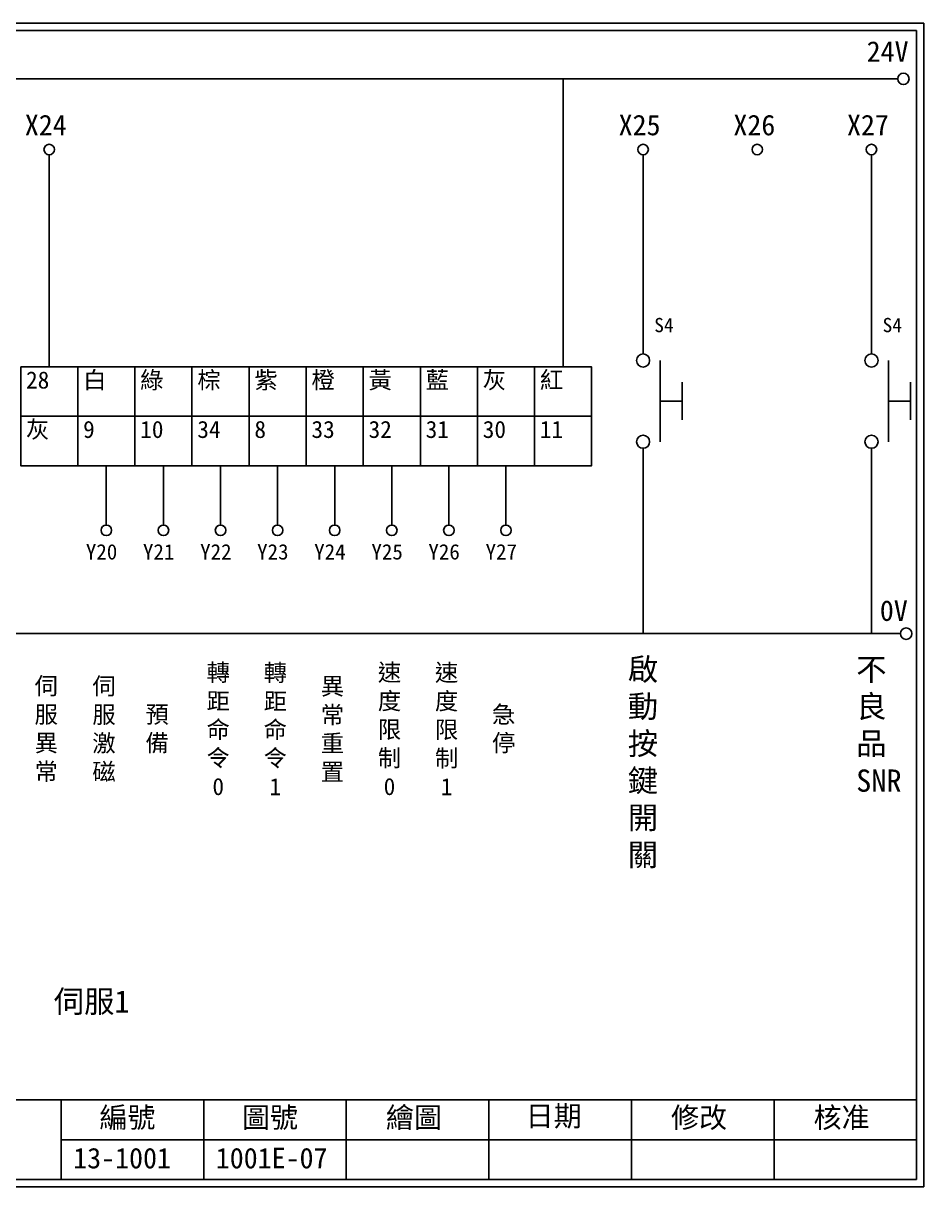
# Model space of a CAD drawing. Extents: x 627 to 914, y 3 to 207.
# Drawn here: x 756.3 to 914.2, y 3 to 207 of the extents above; entities that cross this region are included whole.
import ezdxf

# ---------------------------------------------------------------- set-up
doc = ezdxf.new("R2010")
doc.units = 0
doc.layers.get('0').update_dxf_attribs({"linetype": 'CONTINUOUS'})
doc.layers.add('圖框層', color=7, linetype='CONTINUOUS')
doc.layers.add('標尺寸層', color=3, linetype='CONTINUOUS')
doc.styles.add('CNS', font='romanc.shx', dxfattribs={"bigfont": 'chineset.shx'})
doc.styles.add('STSL', font='kaiu.ttf')

msp = doc.modelspace()

# ---------------------------------------------------------------- linework, layer by layer
for p, q in [((760.86, 146.73), (760.86, 183.91)), ((871.86, 140.73), (871.86, 144.04)), ((911.9, 140.73), (911.9, 144.04)), ((871.86, 140.73), (871.86, 137.42)), ((911.9, 140.73), (911.9, 137.42)), ((770.87, 129.4), (770.87, 119)), ((780.88, 129.4), (780.88, 119)), ((790.89, 129.4), (790.89, 119)), ((800.9, 129.4), (800.9, 119)), ((810.91, 129.4), (810.91, 119)), ((820.92, 129.4), (820.92, 119)), ((830.93, 129.4), (830.93, 119)), ((840.94, 129.4), (840.94, 119))]:
    msp.add_line(p, q)
for points in [[(755.86, 146.73), (765.87, 146.73), (765.87, 138.07), (755.86, 138.07)], [(765.87, 146.73), (775.88, 146.73), (775.88, 138.07), (765.87, 138.07)], [(775.88, 146.73), (785.89, 146.73), (785.89, 138.07), (775.88, 138.07)], [(785.89, 146.73), (795.9, 146.73), (795.9, 138.07), (785.89, 138.07)], [(795.9, 146.73), (805.91, 146.73), (805.91, 138.07), (795.9, 138.07)], [(805.91, 146.73), (815.92, 146.73), (815.92, 138.07), (805.91, 138.07)], [(815.92, 146.73), (825.93, 146.73), (825.93, 138.07), (815.92, 138.07)], [(825.93, 146.73), (835.94, 146.73), (835.94, 138.07), (825.93, 138.07)], [(835.94, 146.73), (845.95, 146.73), (845.95, 138.07), (835.94, 138.07)], [(845.95, 146.73), (855.96, 146.73), (855.96, 138.07), (845.95, 138.07)], [(755.86, 138.07), (765.87, 138.07), (765.87, 129.4), (755.86, 129.4)], [(765.87, 138.07), (775.88, 138.07), (775.88, 129.4), (765.87, 129.4)], [(775.88, 138.07), (785.89, 138.07), (785.89, 129.4), (775.88, 129.4)], [(785.89, 138.07), (795.9, 138.07), (795.9, 129.4), (785.89, 129.4)], [(795.9, 138.07), (805.91, 138.07), (805.91, 129.4), (795.9, 129.4)], [(805.91, 138.07), (815.92, 138.07), (815.92, 129.4), (805.91, 129.4)], [(815.92, 138.07), (825.93, 138.07), (825.93, 129.4), (815.92, 129.4)], [(825.93, 138.07), (835.94, 138.07), (835.94, 129.4), (825.93, 129.4)], [(835.94, 138.07), (845.95, 138.07), (845.95, 129.4), (835.94, 129.4)], [(845.95, 138.07), (855.96, 138.07), (855.96, 129.4), (845.95, 129.4)]]:
    msp.add_lwpolyline(points, close=True)
for centre in [(910.63, 197.22), (911.12, 99.96)]:
    msp.add_circle(centre, 1)
at = {"layer": '圖框層', "color": 7}
for p, q in [((914.2, 206.97), (627.2, 206.97)), ((914.2, 3), (914.2, 206.97)), ((912.95, 205.72), (628.45, 205.72)), ((912.95, 4.25), (912.95, 205.72)), ((628.45, 18.25), (912.95, 18.25)), ((762.95, 4.25), (762.95, 18.25)), ((787.95, 4.25), (787.95, 18.25)), ((812.95, 4.25), (812.95, 18.25)), ((837.95, 4.25), (837.95, 18.25)), ((862.95, 4.25), (862.95, 18.25)), ((887.95, 4.25), (887.95, 18.25)), ((762.95, 11.25), (912.95, 11.25)), ((628.45, 4.25), (912.95, 4.25)), ((627.2, 3), (914.2, 3))]:
    msp.add_line(p, q, dxfattribs=at)
at = {"layer": '標尺寸層', "color": 7}
for p, q in [((632.04, 197.22), (909.63, 197.22)), ((864.99, 183.91), (864.99, 148.99)), ((905.03, 183.91), (905.03, 148.99)), ((867.99, 147.84), (867.99, 133.61)), ((908.03, 147.84), (908.03, 133.61)), ((871.86, 140.73), (867.99, 140.73)), ((911.9, 140.73), (908.03, 140.73)), ((864.99, 132.46), (864.99, 99.96)), ((905.03, 132.46), (905.03, 99.96)), ((632.25, 99.96), (910.12, 99.96))]:
    msp.add_line(p, q, dxfattribs=at)
at = {"layer": '標尺寸層'}
msp.add_line((850.95, 146.73), (850.95, 197.22), dxfattribs=at)
at = {"layer": '標尺寸層', "color": 7}
for centre, radius in [((760.86, 184.83), 0.92), ((864.99, 184.83), 0.92), ((885.01, 184.83), 0.92), ((905.03, 184.83), 0.92), ((864.99, 147.84), 1.15), ((905.03, 147.84), 1.15), ((864.99, 133.61), 1.15), ((905.03, 133.61), 1.15), ((770.87, 118.08), 0.92), ((780.88, 118.08), 0.92), ((790.89, 118.08), 0.92), ((800.9, 118.08), 0.92), ((810.91, 118.08), 0.92), ((820.92, 118.08), 0.92), ((830.93, 118.08), 0.92), ((840.94, 118.08), 0.92)]:
    msp.add_circle(centre, radius, dxfattribs=at)

# ---------------------------------------------------------------- texts
at = {"char_height": 3, "width": 8.2913, "attachment_point": 1}
for s, insert in [('28', (756.79, 145.93)), ('{\\fPMingLiU|b0|i0|c136|p18;白}', (766.8, 145.93)), ('{\\fPMingLiU|b0|i0|c136|p18;綠}', (776.81, 145.93)), ('{\\fPMingLiU|b0|i0|c136|p18;棕}', (786.82, 145.93)), ('{\\fPMingLiU|b0|i0|c136|p18;紫}', (796.83, 145.93)), ('{\\fPMingLiU|b0|i0|c136|p18;橙}', (806.84, 145.93)), ('{\\fPMingLiU|b0|i0|c136|p18;黃}', (816.85, 145.93)), ('{\\fPMingLiU|b0|i0|c136|p18;藍}', (826.86, 145.93)), ('{\\fPMingLiU|b0|i0|c136|p18;灰}', (836.87, 145.93)), ('{\\fPMingLiU|b0|i0|c136|p18;紅}', (846.88, 145.93)), ('{\\fPMingLiU|b0|i0|c136|p18;灰}', (756.79, 137.27)), ('9', (766.8, 137.27)), ('10', (776.81, 137.27)), ('34', (786.82, 137.27)), ('8', (796.83, 137.27)), ('33', (806.84, 137.27)), ('32', (816.85, 137.27)), ('31', (826.86, 137.27)), ('30', (836.87, 137.27)), ('11', (846.88, 137.27))]:
    msp.add_mtext(s, dxfattribs=dict(at, insert=insert))
at = {"layer": '圖框層', "color": 4, "style": 'STSL'}
for s, height, p in [('24V', 3.6, (904.19, 200.22)), ('X24', 3.6, (756.58, 187.33)), ('X25', 3.6, (860.7, 187.33)), ('X26', 3.6, (880.82, 187.33)), ('X27', 3.6, (900.74, 187.33)), ('S4', 2.5, (866.94, 152.81)), ('S4', 2.5, (906.98, 152.81)), ('Y20', 2.7, (767.28, 112.96)), ('Y21', 2.7, (777.29, 112.96)), ('Y22', 2.7, (787.32, 112.96)), ('Y23', 2.7, (797.31, 112.96)), ('Y24', 2.7, (807.32, 112.96)), ('Y25', 2.7, (817.35, 112.96)), ('Y26', 2.7, (827.34, 112.96)), ('Y27', 2.7, (837.37, 112.96)), ('0V', 3.6, (906.5, 102.2)), ('編號', 3.6, (769.66, 13.34)), ('圖號', 3.6, (794.66, 13.34)), ('繪圖', 3.6, (819.89, 13.34)), ('日期', 3.6, (844.41, 13.59)), ('修改', 3.6, (869.89, 13.34)), ('核准', 3.6, (894.89, 13.34)), ('13-1001', 3.6, (765.06, 6.22)), ('1001E-07', 3.6, (790.06, 6.22))]:
    msp.add_text(s, height=height, dxfattribs=at).set_placement(p)
at = {"layer": '標尺寸層', "color": 7, "style": 'CNS'}
for s, insert, char_height, width, attachment_point in [('{\\fDFKai-SB|b0|i0|c136|p65;啟動按鍵開關}', (862.31, 95.65), 3.9, 4.9608, 1), ('{\\fDFKai-SB|b0|i0|c136|p65;轉距命令0}', (790.49, 83.14), 3, 1.8888, 5), ('{\\fDFKai-SB|b0|i0|c136|p65;轉距命令1}', (800.5, 83.14), 3, 1.8888, 5), ('{\\fDFKai-SB|b0|i0|c136|p65;速度限制0}', (820.52, 83.14), 3, 1.8888, 5), ('{\\fDFKai-SB|b0|i0|c136|p65;速度限制1}', (830.53, 83.14), 3, 1.8888, 5), ('{\\fDFKai-SB|b0|i0|c136|p65;不良品SNR}', (902.35, 95.65), 3.9, 4.9608, 1), ('{\\fDFKai-SB|b0|i0|c136|p65;伺服異常}', (760.34, 83.14), 3, 1.8888, 5), ('{\\fDFKai-SB|b0|i0|c136|p65;伺服激磁}', (770.47, 83.14), 3, 1.8888, 5), ('{\\fDFKai-SB|b0|i0|c136|p65;異常重置}', (810.51, 83.14), 3, 1.8888, 5), ('{\\fDFKai-SB|b0|i0|c136|p65;急停}', (840.54, 83.14), 3, 1.8888, 5), ('{\\fDFKai-SB|b0|i0|c136|p65;預備}', (779.78, 83.14), 3, 1.8888, 5), ('{\\fDFKai-SB|b0|i0|c136|p65;伺服1}', (768.3, 35.27), 3.9, 27.7582, 5)]:
    msp.add_mtext(s, dxfattribs=dict(at, insert=insert, char_height=char_height, width=width, attachment_point=attachment_point))

doc.saveas('drawing.dxf')
